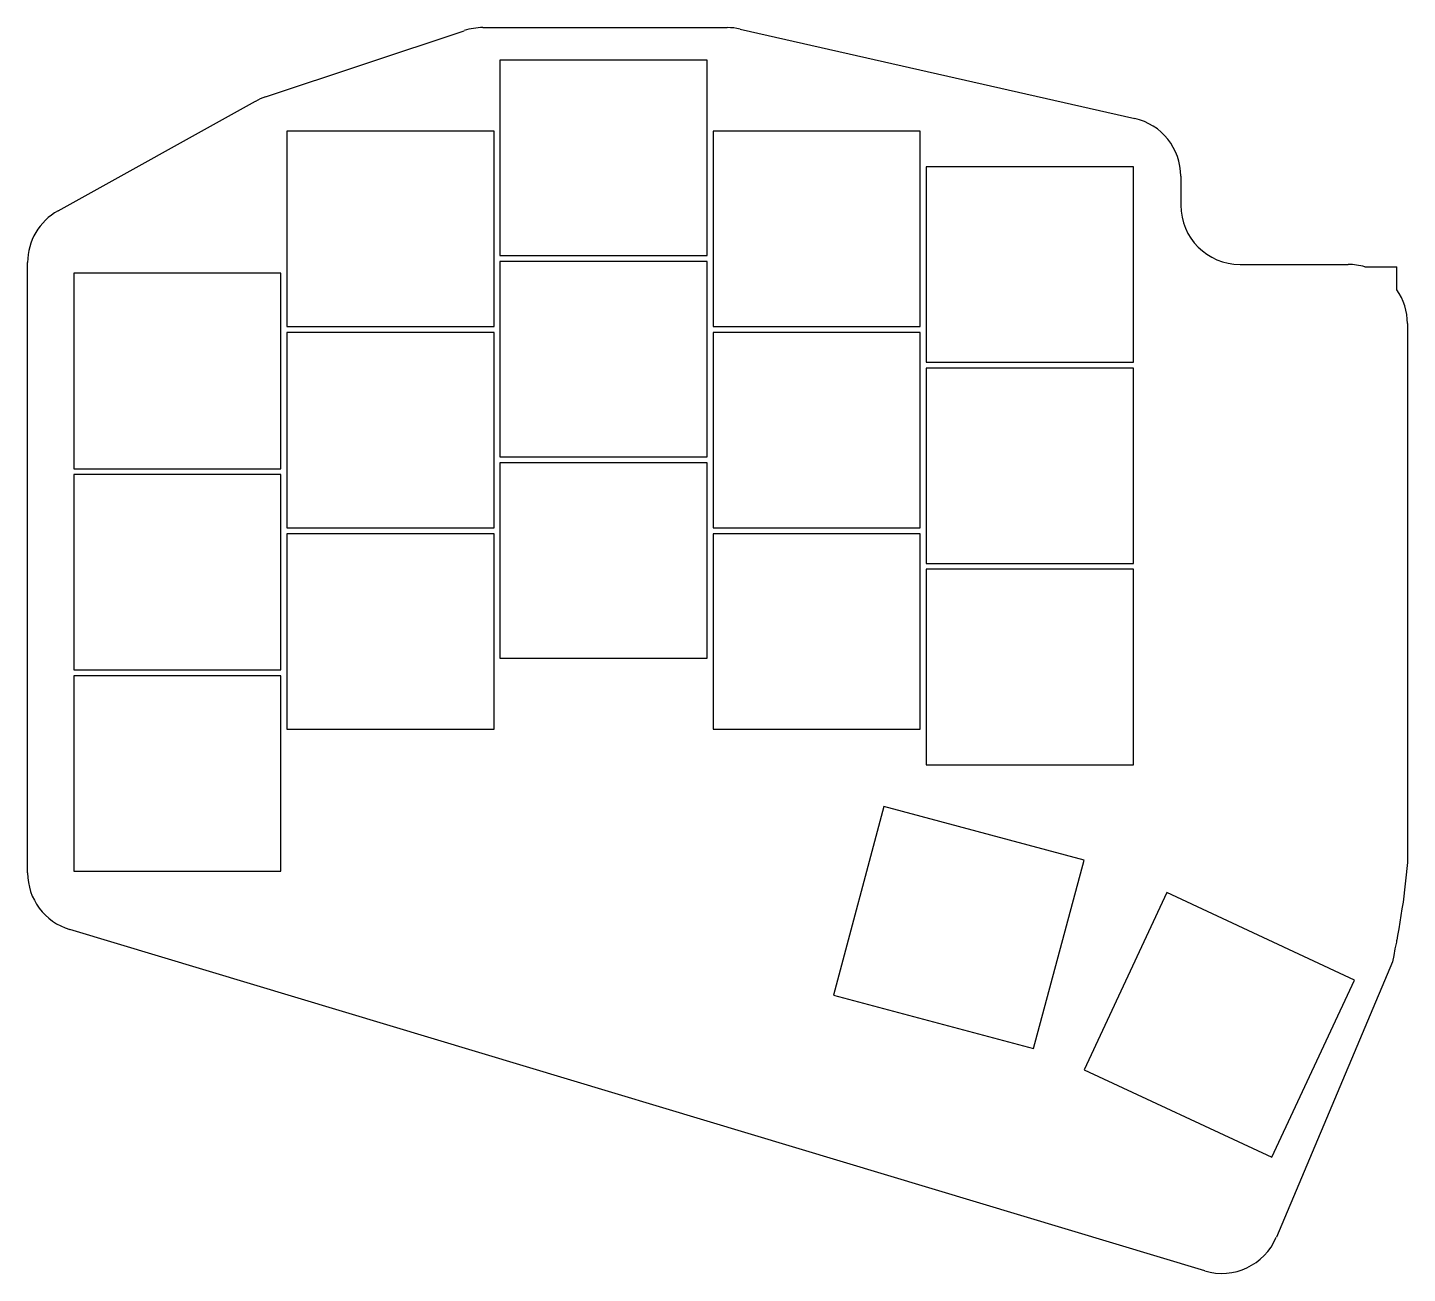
# Model space of a CAD drawing. Header units: millimetres. Extents: x 87 to 204, y -142 to -37.
import ezdxf

# ---------------------------------------------------------------- set-up
doc = ezdxf.new("R2010")
doc.units = ezdxf.units.MM

msp = doc.modelspace()

# ---------------------------------------------------------------- linework, layer by layer
for p, q in [((107.44, -42.85), (124.23, -37.26)), ((125.81, -37), (146.44, -37)), ((147.55, -37.12), (180.87, -44.68)), ((144.75, -39.75), (127.25, -39.75)), ((127.25, -39.75), (127.25, -56.25)), ((144.75, -56.25), (144.75, -39.75)), ((89.92, -52.47), (106.6, -43.22)), ((126.75, -45.75), (109.25, -45.75)), ((109.25, -45.75), (109.25, -62.25)), ((126.75, -62.25), (126.75, -45.75)), ((162.75, -45.75), (145.25, -45.75)), ((145.25, -45.75), (145.25, -62.25)), ((162.75, -62.25), (162.75, -45.75)), ((180.75, -48.75), (163.25, -48.75)), ((163.25, -48.75), (163.25, -65.25)), ((180.75, -65.25), (180.75, -48.75)), ((184.76, -49.55), (184.76, -52)), ((87.35, -108.38), (87.35, -56.84)), ((127.25, -56.25), (144.75, -56.25)), ((144.75, -56.75), (127.25, -56.75)), ((127.25, -56.75), (127.25, -73.25)), ((144.75, -73.25), (144.75, -56.75)), ((189.76, -57), (198.9, -57)), ((108.75, -57.75), (91.25, -57.75)), ((91.25, -57.75), (91.25, -74.25)), ((108.75, -74.25), (108.75, -57.75)), ((200.3, -57.2), (203, -57.2)), ((203, -59.14), (203, -57.2)), ((109.25, -62.25), (126.75, -62.25)), ((126.75, -62.75), (109.25, -62.75)), ((109.25, -62.75), (109.25, -79.25)), ((126.75, -79.25), (126.75, -62.75)), ((145.25, -62.25), (162.75, -62.25)), ((162.75, -62.75), (145.25, -62.75)), ((145.25, -62.75), (145.25, -79.25)), ((162.75, -79.25), (162.75, -62.75)), ((203.9, -62), (203.9, -107.5)), ((163.25, -65.25), (180.75, -65.25)), ((180.75, -65.75), (163.25, -65.75)), ((163.25, -65.75), (163.25, -82.25)), ((180.75, -82.25), (180.75, -65.75)), ((127.25, -73.25), (144.75, -73.25)), ((91.25, -74.25), (108.75, -74.25)), ((144.75, -73.75), (127.25, -73.75)), ((127.25, -73.75), (127.25, -90.25)), ((144.75, -90.25), (144.75, -73.75)), ((108.75, -74.75), (91.25, -74.75)), ((91.25, -74.75), (91.25, -91.25)), ((108.75, -91.25), (108.75, -74.75)), ((109.25, -79.25), (126.75, -79.25)), ((145.25, -79.25), (162.75, -79.25)), ((126.75, -79.75), (109.25, -79.75)), ((109.25, -79.75), (109.25, -96.25)), ((126.75, -96.25), (126.75, -79.75)), ((162.75, -79.75), (145.25, -79.75)), ((145.25, -79.75), (145.25, -96.25)), ((162.75, -96.25), (162.75, -79.75)), ((163.25, -82.25), (180.75, -82.25)), ((180.75, -82.75), (163.25, -82.75)), ((163.25, -82.75), (163.25, -99.25)), ((180.75, -99.25), (180.75, -82.75)), ((127.25, -90.25), (144.75, -90.25)), ((91.25, -91.25), (108.75, -91.25)), ((108.75, -91.75), (91.25, -91.75)), ((91.25, -91.75), (91.25, -108.25)), ((108.75, -108.25), (108.75, -91.75)), ((109.25, -96.25), (126.75, -96.25)), ((145.25, -96.25), (162.75, -96.25)), ((163.25, -99.25), (180.75, -99.25)), ((159.68, -102.77), (155.41, -118.7)), ((176.59, -107.3), (159.68, -102.77)), ((91.25, -108.25), (108.75, -108.25)), ((172.32, -123.23), (176.59, -107.3)), ((203.9, -107.5), (203.53, -110.87)), ((183.58, -110.05), (176.6, -125.01)), ((199.44, -117.45), (183.58, -110.05)), ((203.44, -111.43), (203.35, -111.99)), ((203.53, -110.87), (203.44, -111.43)), ((203.26, -112.56), (203.17, -113.12)), ((203.35, -111.99), (203.26, -112.56)), ((186.78, -142), (90.91, -113.17)), ((202.97, -114.2), (202.97, -114.24)), ((202.97, -114.2), (203, -114.2)), ((203.07, -113.68), (203, -114.06)), ((203, -114.2), (203, -114.06)), ((203.17, -113.12), (203.07, -113.68)), ((202.75, -115.35), (202.64, -115.91)), ((202.85, -114.8), (202.75, -115.35)), ((202.97, -114.24), (202.85, -114.8)), ((202.64, -115.91), (192.83, -139.15)), ((192.46, -132.4), (199.44, -117.45)), ((155.41, -118.7), (172.32, -123.23)), ((176.6, -125.01), (192.46, -132.4))]:
    msp.add_line(p, q)
for centre, start, end in [((125.81, -42), 90, 108.435), ((146.44, -42), 77.2272, 90), ((109.02, -47.6), 108.435, 119.0175), ((179.76, -49.55), 0, 77.2272), ((189.76, -52), 180, 270), ((92.35, -56.84), 119.0175, 180), ((198.9, -62), 73.7398, 90), ((198.9, -62), 0, 34.9152), ((92.35, -108.38), 180, 253.2647), ((188.22, -137.21), 253.2647, 337.1211)]:
    msp.add_arc(centre, 5, start, end)

doc.saveas('drawing.dxf')
